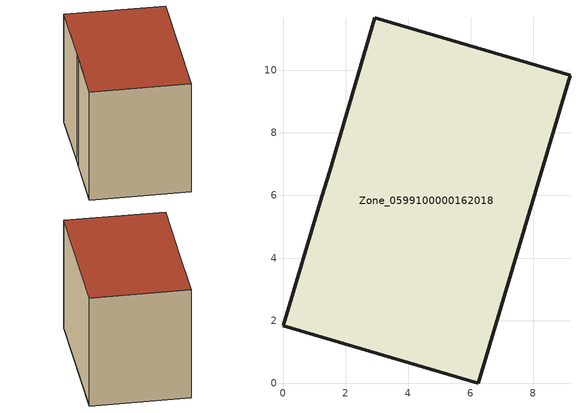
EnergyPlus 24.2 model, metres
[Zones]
Zone_0599100000162018
 floor ground (C_G): 0,1.83 1.23,5.96 1.5,6.78 2.94,11.68 9.18,9.85 6.25,0 z0.57
 wall outside (C_F): 9.18,9.85 2.94,11.68 1.5,6.78 1.23,5.96 0,1.83 6.25,0 9.18,9.85 z0.57:8.35
 roof outside (C_R): 1.23,5.96 0,1.83 6.25,0 9.18,9.85 2.94,11.68 1.5,6.78 z8.35
[BUILDING]
Pand.0599100000162018: North Axis=0; Terrain=City; Loads Convergence Tolerance Value=0.04; Temperature Convergence Tolerance Value=0.4; Solar Distribution=FullExterior; Maximum Number of Warmup Days=25; Minimum Number of Warmup Days=1
[Site:Location]
Rotterdam.The.Hague.AP_ZH_NLD Design_Conditions: Latitude=51.96; Longitude=4.45; Time Zone=1; Elevation=-4.5
[SITE:GROUNDTEMPERATURE:BUILDINGSURFACE]
18, 18, 18, 18, 18, 18, 18, 18, 18, 18, 18, 18
[MATERIAL] Thermal Absorptance=0.9; Solar Absorptance=0.7; Visible Absorptance=0.7
Name | Roughness | Thickness | Conductivity | Density | Specific Heat
G.TC.1965-1974 | MediumSmooth | 0.15 | 0.882353 | 540 | 1210
F.TC.1965-1974 | Rough | 0.3 | 0.697674 | 1920 | 840
R.TC.1965-1974 | MediumRough | 0.2 | 0.232558 | 1500 | 1000
[CONSTRUCTION]
C_G: G.TC.1965-1974
C_F: F.TC.1965-1974
C_R: R.TC.1965-1974
[ZONE]
Zone_0599100000162018: Type=1; Multiplier=1; Ceiling Height=Autocalculate; Volume=Autocalculate; Floor Area=autocalculate; Part of Total Floor Area=Yes
[ZONEINFILTRATION:DESIGNFLOWRATE]
Infil_Zone_0599100000162018: Zone or ZoneList or Space or SpaceList=Zone_0599100000162018; Schedule=AlwaysOn; Design Flow Rate Calculation Method=Flow/Area; Flow Rate per Floor Area=0.003; Constant Term Coefficient=1; Temperature Term Coefficient=0; Velocity Term Coefficient=0; Velocity Squared Term Coefficient=0
[HVACTEMPLATE:ZONE:IDEALLOADSAIRSYSTEM]
Zone_0599100000162018: Maximum Heating Supply Air Temperature=50; Minimum Cooling Supply Air Temperature=13; Maximum Heating Supply Air Humidity Ratio=0.0156; Minimum Cooling Supply Air Humidity Ratio=0.0077; Heating Limit=NoLimit; Cooling Limit=NoLimit; Dehumidification Control Type=ConstantSensibleHeatRatio; Cooling Sensible Heat Ratio=0.7; Dehumidification Setpoint=60; Humidification Control Type=None; Humidification Setpoint=30; Outdoor Air Method=None; Outdoor Air Flow Rate per Person=0.00944; Outdoor Air Flow Rate per Zone Floor Area=0; Outdoor Air Flow Rate per Zone=0; Demand Controlled Ventilation Type=None; Outdoor Air Economizer Type=NoEconomizer; Heat Recovery Type=None; Sensible Heat Recovery Effectiveness=0.7; Latent Heat Recovery Effectiveness=0.65
[ZONECONTROL:THERMOSTAT]
ThermostatControl_Zone_0599100000162018: Zone or ZoneList=Zone_0599100000162018; Control Type Schedule=DualSetpointControlType; Control 1=Thermostat_Zone_0599100000162018; Temperature Difference Between Cutout And Setpoint=0
[THERMOSTATSETPOINT:DUALSETPOINT]
Thermostat_Zone_0599100000162018: Heating Setpoint Temperature Schedule=HeatingSetpoint_Zone_0599100000162018; Cooling Setpoint Temperature Schedule=CoolingSetpoint_Zone_0599100000162018
[SCHEDULE:COMPACT]
HeatingSetpoint_Zone_0599100000162018: Through: 12/31, For: AllDays, Until: 24:00, 21
CoolingSetpoint_Zone_0599100000162018: Through: 12/31, For: AllDays, Until: 24:00, 24
DualSetpointControlType: Through: 12/31, For: AllDays, Until: 24:00, 4
AlwaysOn: Through: 12/31, For: AllDays, Until: 24:00, 1
